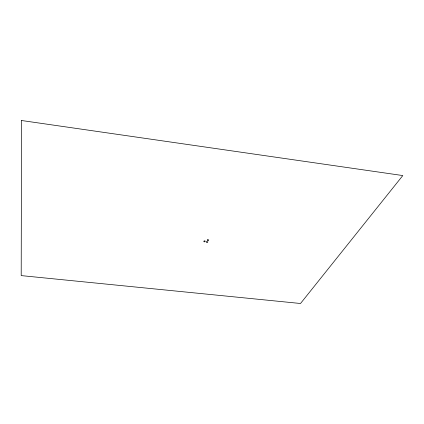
<?xml version="1.0" encoding="UTF-8"?>
<svg xmlns="http://www.w3.org/2000/svg" width="424" height="424" viewBox="0 0 424 424"><rect width="100%" height="100%" fill="white"/><g stroke="black" fill="none" stroke-linecap="round" stroke-linejoin="round"><path stroke-width="0.64" d="M21.518 120.506L21.2 275.605L300.51 303.494L402.8 175.562L21.518 120.506M204.145 240.954L203.806 241.717L204.924 241.844L205.264 241.086L204.145 240.954M206.769 241.659L206.424 242.422L207.543 242.549L207.887 241.791L206.769 241.659M207.633 239.746L207.288 240.514L208.407 240.641L208.756 239.878L207.633 239.746"/></g></svg>
